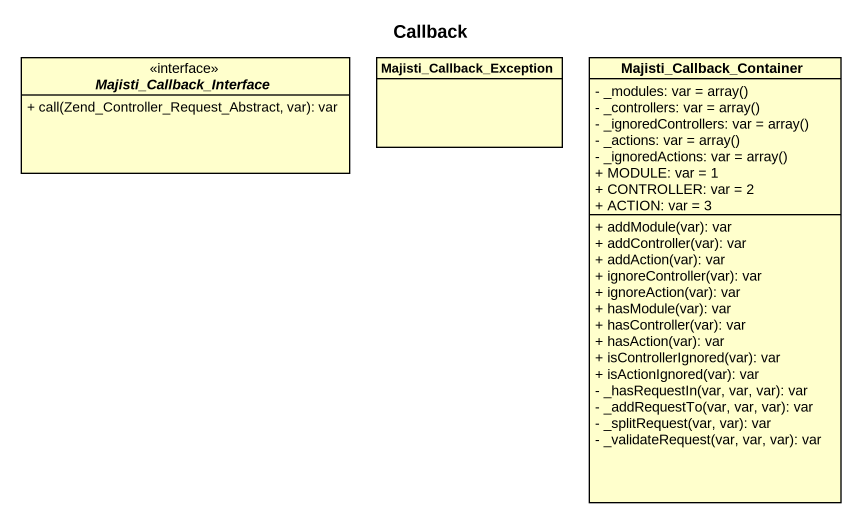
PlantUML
@startuml
title Callback
hide circle
hide empty members
skinparam classAttributeIconSize 0
interface Majisti_Callback_Interface <<interface>> {
  + call(Zend_Controller_Request_Abstract, var): var
}
class Majisti_Callback_Exception
class Majisti_Callback_Container {
  {field} - _modules: var = array()
  {field} - _controllers: var = array()
  {field} - _ignoredControllers: var = array()
  {field} - _actions: var = array()
  {field} - _ignoredActions: var = array()
  + MODULE: var = 1
  + CONTROLLER: var = 2
  + ACTION: var = 3
  + addModule(var): var
  + addController(var): var
  + addAction(var): var
  + ignoreController(var): var
  + ignoreAction(var): var
  + hasModule(var): var
  + hasController(var): var
  + hasAction(var): var
  + isControllerIgnored(var): var
  + isActionIgnored(var): var
  - _hasRequestIn(var, var, var): var
  - _addRequestTo(var, var, var): var
  - _splitRequest(var, var): var
  - _validateRequest(var, var, var): var
}
@enduml
